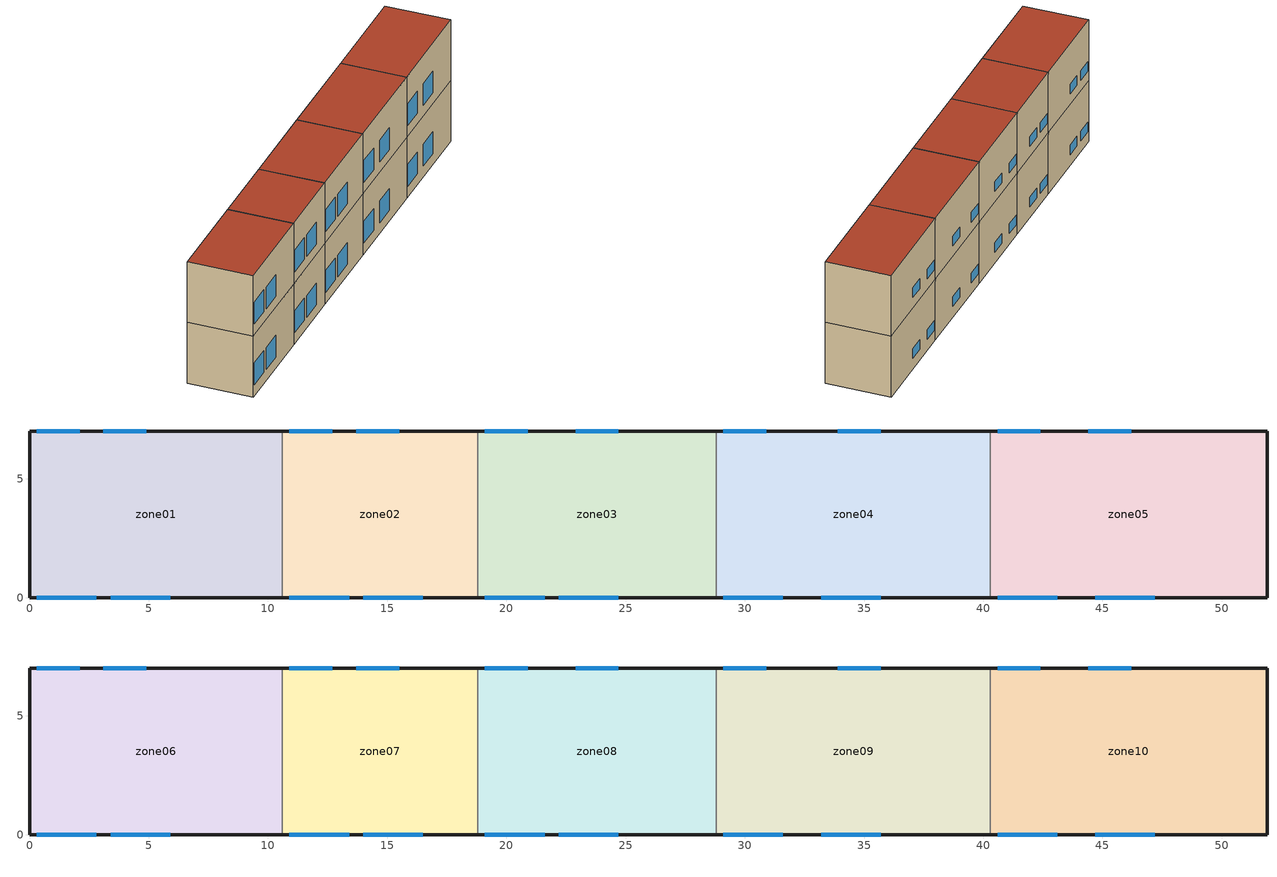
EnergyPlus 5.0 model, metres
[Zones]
zone01
 floor ground (GROUND_FLOOR): 10.6,7 10.6,0 0,0 0,7 z0
 wall outside (EXT_WALL): 10.6,7 0,7 0,0 10.6,0 z0:7
 wall to zone02 (ADJ_WALL): 10.6,0 10.6,7 z0:7
 window (EXT_WINDOW1): 0.3,0 2.8,0 / 3.4,0 5.9,0 z1.25:3.75; 2.1,7 0.3,7 / 4.9,7 3.1,7 z1.25:2.35
 ceiling to zone06 (ADJ_CEILING): 0,7 0,0 10.6,0 10.6,7 z7
zone02
 floor ground (GROUND_FLOOR): 18.8,7 18.8,0 10.6,0 10.6,7 z0
 wall outside (EXT_WALL): 18.8,7 10.6,7 / 10.6,0 18.8,0 z0:7
 wall to zone03 (ADJ_WALL): 18.8,0 18.8,7 z0:7
 wall to zone01 (ADJ_WALL): 10.6,7 10.6,0 z0:7
 window (EXT_WINDOW1): 10.9,0 13.4,0 / 14,0 16.5,0 z1.25:3.75; 12.7,7 10.9,7 / 15.5,7 13.7,7 z1.25:2.35
 ceiling to zone07 (ADJ_CEILING): 10.6,7 10.6,0 18.8,0 18.8,7 z7
zone03
 floor ground (GROUND_FLOOR): 28.8,7 28.8,0 18.8,0 18.8,7 z0
 wall outside (EXT_WALL): 28.8,7 18.8,7 / 18.8,0 28.8,0 z0:7
 wall to zone04 (ADJ_WALL): 28.8,0 28.8,7 z0:7
 wall to zone02 (ADJ_WALL): 18.8,7 18.8,0 z0:7
 window (EXT_WINDOW1): 19.1,0 21.6,0 / 22.2,0 24.7,0 z1.25:3.75; 20.9,7 19.1,7 / 24.7,7 22.9,7 z1.25:2.35
 ceiling to zone08 (ADJ_CEILING): 18.8,7 18.8,0 28.8,0 28.8,7 z7
zone04
 floor ground (GROUND_FLOOR): 40.3,7 40.3,0 28.8,0 28.8,7 z0
 wall outside (EXT_WALL): 40.3,7 28.8,7 / 28.8,0 40.3,0 z0:7
 wall to zone05 (ADJ_WALL): 40.3,0 40.3,7 z0:7
 wall to zone03 (ADJ_WALL): 28.8,7 28.8,0 z0:7
 window (EXT_WINDOW1): 29.1,0 31.6,0 / 33.2,0 35.7,0 z1.25:3.75; 30.9,7 29.1,7 / 35.7,7 33.9,7 z1.25:2.35
 ceiling to zone09 (ADJ_CEILING): 28.8,7 28.8,0 40.3,0 40.3,7 z7
zone05
 floor ground (GROUND_FLOOR): 51.9,7 51.9,0 40.3,0 40.3,7 z0
 wall outside (EXT_WALL): 40.3,0 51.9,0 51.9,7 40.3,7 z0:7
 wall to zone04 (ADJ_WALL): 40.3,7 40.3,0 z0:7
 window (EXT_WINDOW1): 40.6,0 43.1,0 / 44.7,0 47.2,0 z1.25:3.75; 42.4,7 40.6,7 / 46.2,7 44.4,7 z1.25:2.35
 ceiling to zone10 (ADJ_CEILING): 40.3,7 40.3,0 51.9,0 51.9,7 z7
zone06
 floor to zone01 (ADJ_CEILING): 10.6,7 10.6,0 0,0 0,7 z7
 wall outside (EXT_WALL): 10.6,7 0,7 0,0 10.6,0 z7:14
 wall to zone07 (ADJ_WALL): 10.6,0 10.6,7 z7:14
 window (EXT_WINDOW1): 0.3,0 2.8,0 / 3.4,0 5.9,0 z8.25:10.75; 2.1,7 0.3,7 / 4.9,7 3.1,7 z8.25:9.35
 roof outside (EXT_ROOF): 0,7 0,0 10.6,0 10.6,7 z14
zone07
 floor to zone02 (ADJ_CEILING): 18.8,7 18.8,0 10.6,0 10.6,7 z7
 wall outside (EXT_WALL): 18.8,7 10.6,7 / 10.6,0 18.8,0 z7:14
 wall to zone08 (ADJ_WALL): 18.8,0 18.8,7 z7:14
 wall to zone06 (ADJ_WALL): 10.6,7 10.6,0 z7:14
 window (EXT_WINDOW1): 10.9,0 13.4,0 / 14,0 16.5,0 z8.25:10.75; 12.7,7 10.9,7 / 15.5,7 13.7,7 z8.25:9.35
 roof outside (EXT_ROOF): 10.6,7 10.6,0 18.8,0 18.8,7 z14
zone08
 floor to zone03 (ADJ_CEILING): 28.8,7 28.8,0 18.8,0 18.8,7 z7
 wall outside (EXT_WALL): 28.8,7 18.8,7 / 18.8,0 28.8,0 z7:14
 wall to zone09 (ADJ_WALL): 28.8,0 28.8,7 z7:14
 wall to zone07 (ADJ_WALL): 18.8,7 18.8,0 z7:14
 window (EXT_WINDOW1): 19.1,0 21.6,0 / 22.2,0 24.7,0 z8.25:10.75; 20.9,7 19.1,7 / 24.7,7 22.9,7 z8.25:9.35
 roof outside (EXT_ROOF): 18.8,7 18.8,0 28.8,0 28.8,7 z14
zone09
 floor to zone04 (ADJ_CEILING): 40.3,7 40.3,0 28.8,0 28.8,7 z7
 wall outside (EXT_WALL): 40.3,7 28.8,7 / 28.8,0 40.3,0 z7:14
 wall to zone10 (ADJ_WALL): 40.3,0 40.3,7 z7:14
 wall to zone08 (ADJ_WALL): 28.8,7 28.8,0 z7:14
 window (EXT_WINDOW1): 29.1,0 31.6,0 / 33.2,0 35.7,0 z8.25:10.75; 30.9,7 29.1,7 / 35.7,7 33.9,7 z8.25:9.35
 roof outside (EXT_ROOF): 28.8,7 28.8,0 40.3,0 40.3,7 z14
zone10
 floor to zone05 (ADJ_CEILING): 51.9,7 51.9,0 40.3,0 40.3,7 z7
 wall outside (EXT_WALL): 40.3,0 51.9,0 51.9,7 40.3,7 z7:14
 wall to zone09 (ADJ_WALL): 40.3,7 40.3,0 z7:14
 window (EXT_WINDOW1): 40.6,0 43.1,0 / 44.7,0 47.2,0 z8.25:10.75; 42.4,7 40.6,7 / 46.2,7 44.4,7 z8.25:9.35
 roof outside (EXT_ROOF): 40.3,7 40.3,0 51.9,0 51.9,7 z14
[Building]
TRNSYS18: North Axis {deg}=0; Terrain=City; Loads Convergence Tolerance Value=0; Temperature Convergence Tolerance Value {deltaC}=0; Solar Distribution=FullInteriorAndExterior; Maximum Number of Warmup Days=0
[Site:Location]
not used: Latitude {deg}=0; Longitude {deg}=0; Time Zone {hr}=0; Elevation {m}=0
[Construction]
GROUND_FLOOR; EXT_WALL; EXT_ROOF; ADJ_WALL; ADJ_CEILING; EXT_WINDOW1: 
[WindowProperty:ShadingControl]
ESHADE=0; ISHADE=INPUT 1*MAX_ISHADE : SHADECNTRL=ISHADE_INTERNAL
[SurfaceProperty:OtherSideCoefficients]
BOUNDARY=IDENTICAL; BOUNDARY=INPUT 1*TBOUNDARY; BOUNDARY=INPUT 1*TBOUNDARY_2; BOUNDARY=INPUT 1*TBOUNDARY_3; BOUNDARY=INPUT 1*TGROUND; BOUNDARY=20; BOUNDARY=15
[Zone] Multiplier=1
zone01; zone02; zone03; zone04; zone05; zone06; zone07; zone08; zone09; zone10
